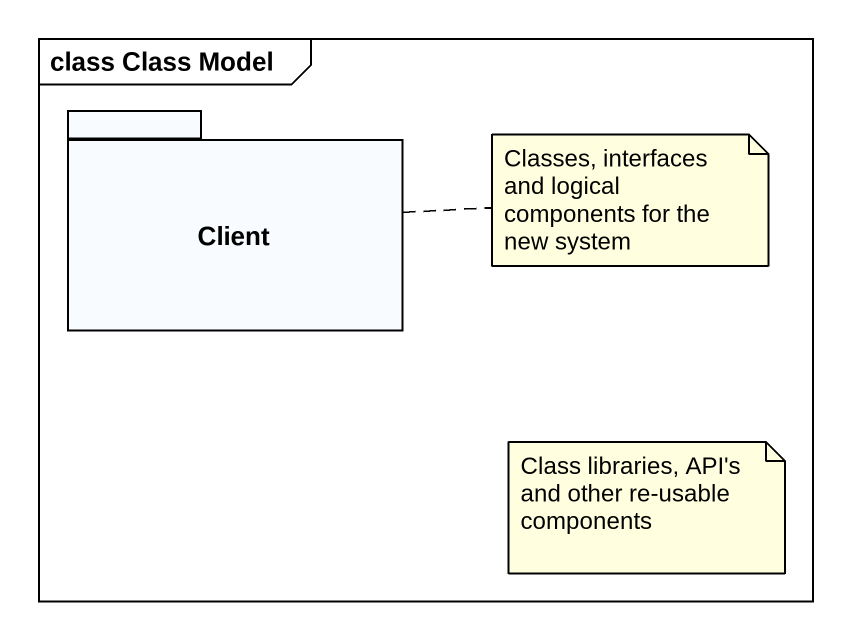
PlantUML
@startuml
mainframe class Class Model
package Client {
}
note right of Client : Classes, interfaces and logical components for the new system
note as N2
  Class libraries, API's and other re-usable components
end note
@enduml
